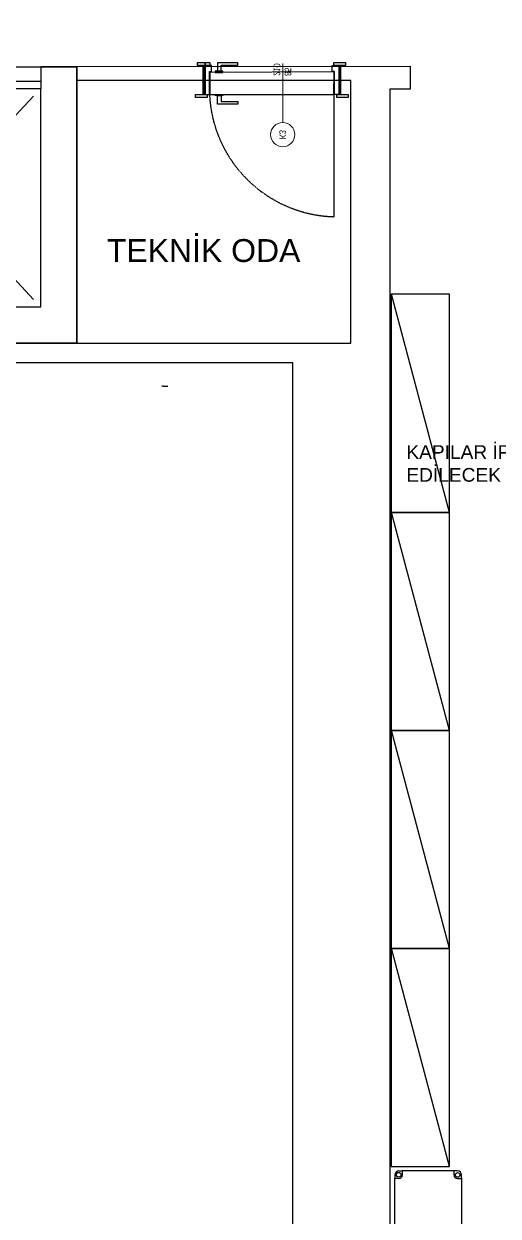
# Model space of a CAD drawing. Header units: millimetres. Extents: x 7687 to 15428, y -715 to 4028.
# Drawn here: x 12836 to 13163, y -249 to 571 of the extents above; entities that cross this region are included whole.
import ezdxf
from ezdxf import colors
from ezdxf.entities.mleader import LeaderData, LeaderLine
from ezdxf.enums import TextEntityAlignment as Align
from ezdxf.math import Vec2, Vec3

# ---------------------------------------------------------------- set-up
doc = ezdxf.new("R2010")
doc.units = ezdxf.units.MM
doc.linetypes.add('HIDDEN', pattern=[0.375, 0.25, -0.125])
for name, color, linetype, lineweight in [('A-WINDOW_TAG', 2, 'Continuous', 5), ('mermer', 13, 'Continuous', 25), ('yazı', 7, 'Continuous', 20)]:
    doc.layers.add(name, color=color, linetype=linetype, lineweight=lineweight)
for name, color, linetype in [('cam', 130, 'Continuous'), ('FAGOR MUTFAK', 171, 'Continuous'), ('KITCHEN', 1, 'Continuous'), ('YAZI', 121, 'Continuous')]:
    doc.layers.add(name, color=color, linetype=linetype)
doc.styles.add('ARIAL', font='arial.ttf')
doc.styles.add('ARIEL50SD', font='ARIALN.TTF', dxfattribs={"height": 9})
doc.styles.add('ROMANC', font='arial.ttf')
doc.styles.get("Standard").update_dxf_attribs({"font": 'arial.ttf'})

# ---------------------------------------------------------------- blocks, each defined once
blk = doc.blocks.new('WINDOW_TAG')
blk.add_line((0, -813), (0, 0))
blk.add_circle((0, 166), 166)
at = {"style": 'ARIEL50SD'}
blk.add_attdef('POZNO', text='', height=90, dxfattribs=at).set_placement((0, 166), align=Align.MIDDLE)
blk.add_attdef('WIDTH', text='', height=90, rotation=90, dxfattribs=at).set_placement((0, -813), align=Align.BOTTOM_LEFT)
blk.add_attdef('HEIGHT', text='', height=90, rotation=90, dxfattribs=at).set_placement((35, -813), align=Align.TOP_LEFT)
blk = doc.blocks.new('södb')
at = {"color": 1}
for points in [[(11995.55, 1679.62), (11995.55, 1671.62), (11997.55, 1671.62), (11997.55, 1679.62)], [(12017.48, 1674.52), (12017.48, 1673.02), (11997.55, 1673.02), (11997.55, 1674.52)], [(12017.48, 1677.62), (12017.48, 1669.62), (12019.48, 1669.62), (12019.48, 1677.62)], [(11997.55, 1588.07), (11997.55, 1593.37), (11996.85, 1593.37), (11996.85, 1588.07)], [(12012.78, 1588.07), (12012.78, 1593.37), (12013.48, 1593.37), (12013.48, 1588.07)], [(12017.48, 1584.42), (12017.48, 1575.82), (12019.48, 1575.82), (12019.48, 1584.42)], [(11995.55, 1582.42), (11995.55, 1574.42), (11997.55, 1574.42), (11997.55, 1582.42)], [(12017.48, 1581.02), (12017.48, 1579.52), (11997.55, 1579.52), (11997.55, 1581.02)]]:
    blk.add_lwpolyline(points, close=True, dxfattribs=at)
for points in [[(11997.55, 1673.77), (12017.48, 1673.77)], [(11997.55, 1673.02), (11997.55, 1670.02), (12013.28, 1670.02), (12013.28, 1668.52), (12017.48, 1668.52), (12017.48, 1671.49), (12017.48, 1671.49), (12017.48, 1673.02)], [(12017.48, 1673.02), (11997.55, 1673.02)], [(12012.78, 1584.32), (11997.55, 1584.32), (11997.55, 1669.62), (12013.18, 1669.84), (12012.78, 1584.32)], [(11990.95, 1603.51), (11990.95, 1603.51), (11990.95, 1589.51), (11996.85, 1589.51), (11996.85, 1592.01), (11992.7, 1592.01), (11992.7, 1603.51)], [(11992.7, 1603.51), (11990.95, 1603.51)], [(12019.38, 1603.62), (12019.38, 1603.62), (12019.38, 1589.62), (12013.48, 1589.62), (12013.48, 1592.12), (12017.63, 1592.12), (12017.63, 1603.62)], [(12017.63, 1603.62), (12019.38, 1603.62)], [(11997.55, 1581.02), (11997.55, 1584.02), (12013.28, 1584.02), (12013.28, 1585.52), (12017.48, 1585.52), (12017.48, 1582.56), (12017.48, 1582.56), (12017.48, 1581.02), (12019.48, 1581.02), (11997.55, 1581.02)], [(11997.55, 1580.27), (12017.48, 1580.27)]]:
    blk.add_lwpolyline(points, dxfattribs=at)
at = {"color": 8, "linetype": 'HIDDEN'}
blk.add_lwpolyline([(11997.55, 1669.62), (11913.26, 1669.62)], dxfattribs=at)
blk.add_arc((12001.49, 1672.52), 88.29, 181.8822, 267.44214, dxfattribs=at)
at = {"layer": 'A-WINDOW_TAG'}
ref = blk.add_blockref('WINDOW_TAG', (11978.24, 1634.47), dxfattribs=dict(at, xscale=-0.05000000000000022, yscale=0.05000000000000022, zscale=0.05000000000000022, rotation=89.99932410386701))
ref.add_attrib('WIDTH', '85', dxfattribs={"layer": '0', "height": 4.5, "rotation": 359.99932, "style": 'ARIEL50SD'}).set_placement((12010.32, 1634.47), align=Align.BOTTOM_LEFT)
ref.add_attrib('HEIGHT', '210', dxfattribs={"layer": '0', "height": 4.5, "rotation": 359.99932, "style": 'ARIEL50SD'}).set_placement((12010.38, 1632.74), align=Align.TOP_LEFT)
ref.add_attrib('POZNO', 'K3', dxfattribs={"layer": '0', "height": 4.5, "style": 'ARIEL50SD'}).set_placement((11969.94, 1634.47), align=Align.MIDDLE)
blk = doc.blocks.new('MERMER')
at = {"ltscale": 1.5}
for p, q in [((48278.42, 3346.45), (48258.42, 3346.45)), ((48278.42, 3176.45), (48278.42, 3346.45)), ((48308.42, 3346.45), (48278.42, 3346.45)), ((48308.42, 3336.45), (48308.42, 3346.45)), ((48308.42, 3346.45), (48423.42, 3346.45)), ((48313.42, 3336.45), (48313.42, 3346.45)), ((48313.42, 3341.45), (48393.42, 3341.45)), ((48318.42, 3341.45), (48318.42, 3346.45)), ((48388.42, 3341.45), (48388.42, 3346.45)), ((48393.42, 3336.45), (48393.42, 3346.45)), ((48398.42, 3336.45), (48398.42, 3346.45)), ((48308.42, 3336.45), (48278.42, 3336.45)), ((48423.42, 3336.45), (48308.42, 3336.45)), ((47918.42, 3326.45), (47918.42, 3236.45)), ((48190.42, 3319.09), (48198.42, 3326.45)), ((48198.42, 3326.45), (48198.42, 3236.45)), ((48206.41, 3319.09), (48198.42, 3326.45)), ((48288.42, 3326.45), (48418.42, 3186.45)), ((48288.42, 3186.45), (48418.42, 3326.45)), ((48117.18, 3314.95), (48124.76, 3176.46)), ((48121.17, 3315.17), (48128.77, 3176.46)), ((48190.42, 3319.09), (48206.41, 3319.09)), ((47918.42, 3236.45), (48121.48, 3236.45)), ((48125.48, 3236.45), (48198.42, 3236.45))]:
    blk.add_line(p, q, dxfattribs=at)
blk.add_lwpolyline([(48278.42, 3176.45), (48278.42, 3346.45), (48258.42, 3346.45), (48258.42, 3156.45), (48448.42, 3156.45), (48448.42, 3346.45), (48423.42, 3346.45), (48423.42, 3331.45)], dxfattribs=at)
blk.add_lwpolyline([(48423.42, 3181.45), (48423.42, 3331.45), (48283.42, 3331.45), (48283.42, 3181.45)], close=True, dxfattribs=at)
blk.add_circle((47918.42, 3326.45), 5, dxfattribs=at)
at = {"layer": 'cam', "ltscale": 1.5}
for points in [[(48118.08, 3298.45), (47984.24, 3298.45), (47980.42, 3302.28), (47980.42, 3326.45)], [(48122.09, 3298.45), (48132.59, 3298.45), (48136.42, 3302.28), (48136.42, 3328.45)]]:
    blk.add_lwpolyline(points, dxfattribs=at)
at = {"layer": 'mermer', "ltscale": 1.5}
for p, q in [((47982.42, 3326.45), (47848.42, 3326.45)), ((47978.42, 3324.45), (47848.42, 3324.45)), ((47978.42, 3301.45), (47978.42, 3326.45)), ((48138.42, 3328.45), (48134.42, 3328.45)), ((48138.42, 3301.45), (48138.42, 3328.45)), ((48138.42, 3328.45), (48258.42, 3328.45)), ((48138.42, 3326.45), (48258.42, 3326.45)), ((47978.42, 3301.45), (47848.42, 3301.45)), ((47979.69, 3300.17), (47848.42, 3247.43)), ((47978.42, 3299.45), (47848.42, 3299.45)), ((47980.44, 3298.32), (47848.42, 3245.28)), ((47980.92, 3298.95), (47858.42, 3176.45)), ((47982.33, 3297.54), (47861.24, 3176.45)), ((47982.14, 3297.73), (47933.42, 3176.45)), ((47983.42, 3296.45), (47978.42, 3301.45)), ((48133.42, 3296.45), (48138.42, 3301.45)), ((48134.69, 3297.73), (48183.42, 3176.45)), ((48135.92, 3298.95), (48258.42, 3176.45)), ((48136.55, 3298.47), (48185.27, 3177.2)), ((48137.14, 3300.17), (48258.42, 3251.45)), ((48137.33, 3300.36), (48258.46, 3179.24)), ((48137.89, 3302.03), (48259.16, 3253.31)), ((48138.42, 3303.45), (48258.42, 3303.45)), ((48138.42, 3301.45), (48258.42, 3301.45)), ((47984, 3296.98), (47935.57, 3176.45)), ((48118.19, 3296.45), (47983.42, 3296.45)), ((47983.42, 3296.45), (47983.42, 3176.45)), ((47985.42, 3296.45), (47985.42, 3176.45)), ((48008.42, 3296.45), (48008.42, 3176.45)), ((48010.42, 3296.45), (48010.42, 3176.45)), ((48033.42, 3296.45), (48033.42, 3176.45)), ((48035.42, 3296.45), (48035.42, 3176.45)), ((48058.42, 3296.45), (48058.42, 3176.45)), ((48060.42, 3296.45), (48060.42, 3176.45)), ((48083.42, 3296.45), (48083.42, 3176.45)), ((48085.42, 3296.45), (48085.42, 3176.45)), ((48108.42, 3296.45), (48108.42, 3176.45)), ((48118.19, 3296.45), (48110.42, 3296.45)), ((48110.42, 3296.45), (48110.42, 3176.45)), ((48133.42, 3296.45), (48122.2, 3296.45)), ((48133.42, 3296.45), (48133.42, 3176.45)), ((48135.42, 3296.45), (48135.42, 3176.45))]:
    blk.add_line(p, q, dxfattribs=at)
for points in [[(48117.97, 3300.45), (47985.07, 3300.45), (47982.42, 3303.11), (47982.42, 3326.45)], [(48122.09, 3300.45), (48131.76, 3300.45), (48134.42, 3303.11), (48134.42, 3328.45)]]:
    blk.add_lwpolyline(points, dxfattribs=at)
at = {"layer": 'YAZI'}
for points in [[(47985.42, 3281.19), (48121.4, 3281.19), (48121.4, 3258.41), (47985.42, 3258.41)], [(47985.42, 3258.41), (48121.4, 3258.41), (48121.4, 3247.43), (47985.42, 3247.43)], [(47985.42, 3247.43), (48121.4, 3247.43), (48121.4, 3236.45), (47985.42, 3236.45)], [(47985.42, 3236.45), (48121.4, 3236.45), (48121.4, 3225.47), (47985.42, 3225.47)], [(47985.42, 3225.47), (48121.4, 3225.47), (48121.4, 3214.49), (47985.42, 3214.49)], [(47985.42, 3214.49), (48121.4, 3214.49), (48121.4, 3203.51), (47985.42, 3203.51)]]:
    blk.add_lwpolyline(points, close=True, dxfattribs=at)
at = {"layer": 'mermer', "ltscale": 1.5, "style": 'ARIAL'}
for s, p in [('17', (48246.8, 3349.17)), ('1', (47862.05, 3320.43)), ('16', (48246.8, 3320.99)), ('2', (47862.05, 3296)), ('15', (48246.8, 3282.2)), ('3', (47862.05, 3246.22)), ('14', (48246.8, 3220.05))]:
    blk.add_text(s, height=8, rotation=270, dxfattribs=at).set_placement(p)
at = {"layer": 'yazı', "insert": (47987.34, 3277.79), "char_height": 12.75, "attachment_point": 1, "style": 'ROMANC'}
blk.add_mtext_dynamic_manual_height_columns('{\\H0.86275x;MERDİVEN\\P\\H0.47651x;ALAN: 23.10 m2\\PBASAMAK: Masif Pan Kaplama (120cm)\\PKORKULUK: LAMİNE CAM(h:90cm)\\PALINLIK: Silver Black Mermer(h:45cm)\\PDUVAR\\fArial|b0|i0|c177|p34;:\\fArial|b0|i0|c162|p34;Antrasit \\fArial|b0|i0|c177|p34;-\\fArial|b0|i0|c162|p34;RAL\\fArial|b0|i0|c177|p34; 7016}', width=252.8052, gutter_width=425, heights=[0], dxfattribs=at)
at = {"color": 252, "ltscale": 100, "true_color": 0x939598}
ml = blk.add_multileader_mtext('Standard', dxfattribs=at)
ml.set_content('SİLVER BLACK MERMER\\Ph: 45 cm', color=(147, 149, 152))
ml.set_leader_properties()
ml.build(insert=Vec2(0, 0))
ctx = ml.context
ctx.base_point, ctx.char_height, ctx.plane_origin = Vec3(48028.51, 3323.19), 5.2416, Vec3(47990.57, 3302.6)
notes = []
notes.append((ctx, [(0, (1, 1, 0), (48020.51, 3323.19), (1, 0), 8, [(0, [(48007.57, 3300.45)], 0, [])])]))
ctx.mtext.insert, ctx.mtext.flow_direction = Vec3(48030.51, 3325.86), 5
for ctx, leaders in notes:
    for number, flags, end, landing, length, lines in leaders:
        leader = LeaderData()
        leader.index, (leader.has_last_leader_line, leader.has_dogleg_vector, leader.attachment_direction) = number, flags
        leader.last_leader_point, leader.dogleg_vector, leader.dogleg_length = Vec3(end), Vec3(landing), length
        for number, points, colour, breaks in lines:
            line = LeaderLine()
            line.index, line.vertices, line.color, line.breaks = number, Vec3.list(points), colors.encode_raw_color(colour), breaks
            leader.lines.append(line)
        ctx.leaders.append(leader)

msp = doc.modelspace()

# ---------------------------------------------------------------- linework, layer by layer
at = {"color": 240, "true_color": 0xed1f24}
for p, q in [((13102.23, 526.16), (13102.23, 541.47)), ((13088.23, -526.84), (13088.23, 526.16)), ((13088.23, 526.16), (13102.23, 526.16)), ((13088.23, -526.84), (13088.23, 526.16)), ((12872.68, 351.25), (13061.23, 351.25))]:
    msp.add_line(p, q, dxfattribs=at)
msp.add_line((13061.23, 351.25), (13061.23, 532))
at = {"layer": 'FAGOR MUTFAK'}
for p, q in [((13128.99, 234.85), (13089.23, 384.85)), ((13128.99, 84.85), (13089.23, 234.85)), ((13128.99, -65.15), (13089.23, 84.85)), ((13128.99, -215.15), (13089.23, -65.15))]:
    msp.add_line(p, q, dxfattribs=at)
at = {"layer": 'FAGOR MUTFAK', "ltscale": 0.2}
for p, q in [((13091.4, -221.05), (13091.4, -223.15)), ((13094.3, -218.15), (13096.4, -218.15)), ((13132.4, -218.15), (13096.4, -218.15)), ((13096.64, -220.99), (13096.64, -218.15)), ((13132.16, -220.99), (13132.16, -218.15)), ((13134.5, -218.15), (13132.4, -218.15)), ((13137.4, -223.15), (13137.4, -221.05)), ((13091.4, -365.15), (13091.4, -223.15)), ((13094.14, -223.49), (13091.4, -223.49)), ((13134.66, -223.49), (13137.4, -223.49)), ((13137.4, -223.15), (13137.4, -365.15))]:
    msp.add_line(p, q, dxfattribs=at)
at = {"layer": 'FAGOR MUTFAK'}
for points in [[(13088.99, 234.85), (13128.99, 234.85), (13128.99, 384.85), (13088.99, 384.85)], [(13088.99, 84.85), (13128.99, 84.85), (13128.99, 234.85), (13088.99, 234.85)], [(13088.99, -65.15), (13128.99, -65.15), (13128.99, 84.85), (13088.99, 84.85)], [(13088.99, -215.15), (13128.99, -215.15), (13128.99, -65.15), (13088.99, -65.15)]]:
    msp.add_lwpolyline(points, close=True, dxfattribs=at)
at = {"layer": 'FAGOR MUTFAK', "ltscale": 0.2}
for centre in [(13094.13, -220.79), (13134.66, -220.99)]:
    msp.add_circle(centre, 1.6, dxfattribs=at)
for centre, radius, start, end in [((13094.3, -221.05), 2.9, 90, 180), ((13094.3, -221.05), 2.9, 90, 180), ((13094.14, -220.99), 2.5, 270, 0), ((13134.66, -220.99), 2.5, 180, 270), ((13134.5, -221.05), 2.9, 0, 90)]:
    msp.add_arc(centre, radius, start, end, dxfattribs=at)
at = {"layer": 'KITCHEN', "linetype": 'Continuous'}
for q in [(12931.02, 321.72), (12935.12, 321.72)]:
    msp.add_line((12932.05, 321.72), q, dxfattribs=at)
at = {"layer": 'mermer'}
msp.add_lwpolyline([(13021.23, -714.84), (13021.23, 337.75), (12249.42, 337.75), (11799.25, 337.75), (11799.25, 519.16), (11799.25, 1161.78), (14232.23, 1161.78), (14232.23, -714.84)], close=True, dxfattribs=at)
for points in [[(13102.23, 541.47), (12872.68, 541.25)], [(12845.23, 541.25), (12872.23, 541.25), (12872.23, 351.25), (12702.23, 351.25)], [(13061.23, 532), (12872.68, 532)]]:
    msp.add_lwpolyline(points, dxfattribs=at)

# ---------------------------------------------------------------- block references
at = {"xscale": -1, "rotation": 270}
msp.add_blockref('södb', (11379.78, -11475.23), dxfattribs=at)
at = {"layer": 'YAZI'}
msp.add_blockref('MERMER', (-35575.74, -2805.2), dxfattribs=at)

# ---------------------------------------------------------------- texts
at = {"layer": 'yazı', "color": 240, "true_color": 0xed1f24, "insert": (12893.18, 422.84), "char_height": 18.2591, "attachment_point": 1, "style": 'ROMANC'}
msp.add_mtext_dynamic_manual_height_columns('{\\H0.86275x;TEKNİK ODA}', width=443.8121, gutter_width=425, heights=[0], dxfattribs=at)
at = {"layer": 'yazı', "color": 2, "true_color": 0xf1eb1f, "insert": (13099.37, 281.07), "char_height": 10.9241, "attachment_point": 1, "style": 'ROMANC'}
msp.add_mtext_dynamic_manual_height_columns('{\\H0.86275x;KAPILAR İPTAL EDİLECEK}', width=145.082, gutter_width=425, heights=[0], dxfattribs=at)

doc.saveas('drawing.dxf')
